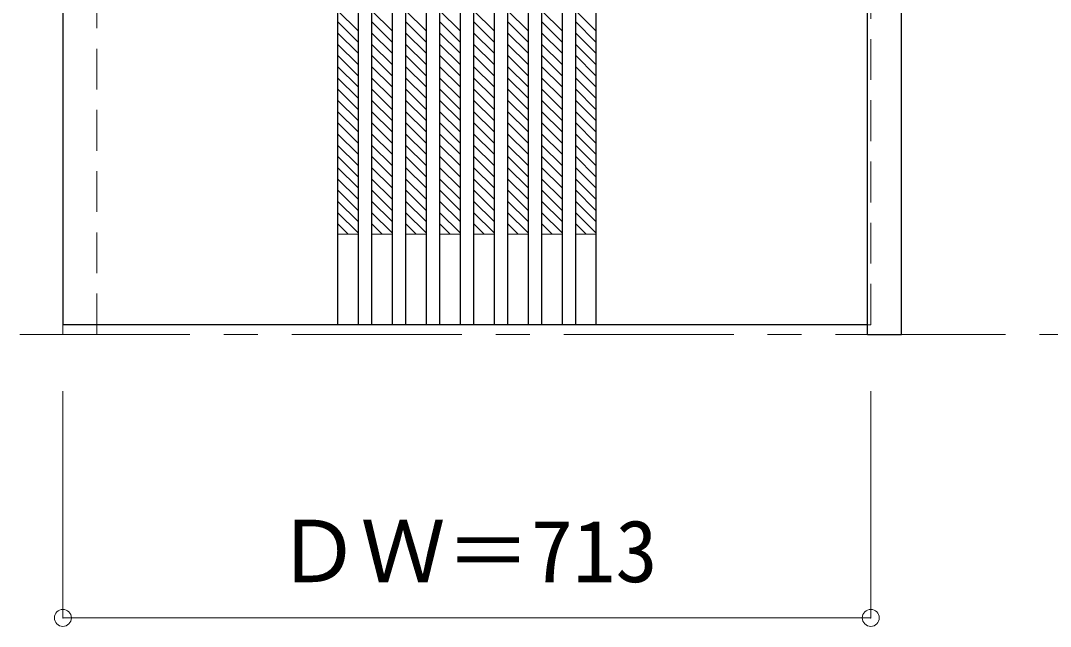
# Model space of a CAD drawing. Units: millimetres, scale not verified. Extents: x -6000 to 5700, y -4307 to 4260.
# Drawn here: x 751 to 1660, y 1160 to 1695 of the extents above; entities that cross this region are included whole.
import ezdxf
from ezdxf.enums import TextEntityAlignment as Align

# ---------------------------------------------------------------- set-up
doc = ezdxf.new("R2010")
doc.units = ezdxf.units.MM
doc.header["$LTSCALE"] = 30
doc.header["$PDMODE"] = 32
doc.header["$PDSIZE"] = 15
doc.linetypes.add('CHAIN1', pattern=[8, 5, -1, 1, -1])
doc.linetypes.add('DASHED1', pattern=[1.8, 1.2, -0.6])
for name, color, linetype, lineweight in [('0-2_扉', 4, 'DASHED1', 9), ('0-3_仕上げ', 7, 'Continuous', 18), ('0-4_枠', 3, 'Continuous', 25), ('0-B_寸法', 7, 'Continuous', 9), ('0-C_ハッチ', 4, 'DASHED1', 9)]:
    doc.layers.add(name, color=color, linetype=linetype, lineweight=lineweight)
doc.styles.add('ＭＳ ゴシック', font='')
doc.styles.get('ＭＳ ゴシック').set_extended_font_data('MS Gothic')

msp = doc.modelspace()

# ---------------------------------------------------------------- linework, layer by layer
at = {"layer": '0-2_扉', "color": 3, "linetype": 'Continuous', "lineweight": 25}
for p in [(788, 3409.5), (1498, 1426.5)]:
    msp.add_line(p, (788, 1426.5), dxfattribs=at)
at = {"layer": '0-2_扉'}
msp.add_lwpolyline([(1498, 1426.5), (1501, 1426.5), (1501, 3409.5)], dxfattribs=at)
at = {"layer": '0-3_仕上げ', "color": 3, "lineweight": 25}
for p, q in [((1030.5, 3409.5), (1030.5, 1426.5)), ((1048.5, 3409.5), (1048.5, 1426.5)), ((1060.5, 3409.5), (1060.5, 1426.5)), ((1078.5, 3409.5), (1078.5, 1426.5)), ((1090.5, 3409.5), (1090.5, 1426.5)), ((1108.5, 3409.5), (1108.5, 1426.5)), ((1120.5, 3409.5), (1120.5, 1426.5)), ((1138.5, 3409.5), (1138.5, 1426.5)), ((1150.5, 3409.5), (1150.5, 1426.5)), ((1168.5, 3409.5), (1168.5, 1426.5)), ((1180.5, 3409.5), (1180.5, 1426.5)), ((1198.5, 3409.5), (1198.5, 1426.5)), ((1210.5, 3409.5), (1210.5, 1426.5)), ((1228.5, 3409.5), (1228.5, 1426.5)), ((1240.5, 3409.5), (1240.5, 1426.5)), ((1258.5, 3409.5), (1258.5, 1426.5))]:
    msp.add_line(p, q, dxfattribs=at)
at = {"layer": '0-3_仕上げ'}
for p, q in [((1048.5, 1506.5), (1030.5, 1506.5)), ((1078.5, 1506.5), (1060.5, 1506.5)), ((1108.5, 1506.5), (1090.5, 1506.5)), ((1138.5, 1506.5), (1120.5, 1506.5)), ((1168.5, 1506.5), (1150.5, 1506.5)), ((1198.5, 1506.5), (1180.5, 1506.5)), ((1228.5, 1506.5), (1210.5, 1506.5)), ((1258.5, 1506.5), (1240.5, 1506.5))]:
    msp.add_line(p, q, dxfattribs=at)
at = {"layer": '0-4_枠'}
for p, q in [((1528, 1418), (1528, 3453)), ((1498, 1418), (1498, 3423)), ((1498, 1418), (1528, 1418))]:
    msp.add_line(p, q, dxfattribs=at)
at = {"layer": '0-4_枠', "color": 4, "linetype": 'DASHED1', "lineweight": 9}
for p, q in [((788, 1418), (788, 3423)), ((818, 1418), (818, 3423)), ((788, 1418), (818, 1418))]:
    msp.add_line(p, q, dxfattribs=at)
at = {"layer": '0-B_寸法', "linetype": 'CHAIN1', "lineweight": 18}
msp.add_line((-5490, 1418), (1678, 1418), dxfattribs=at)
at = {"layer": '0-B_寸法', "color": 4}
msp.add_line((1501, 1168), (1501, 1368), dxfattribs=at)
msp.add_lwpolyline([(1501, 1168), (788, 1168), (788, 1368)], dxfattribs=at)
at = {"layer": '0-B_寸法'}
for p in [(788, 1168), (1501, 1168)]:
    msp.add_point(p, dxfattribs=at)
at = {"layer": '0-C_ハッチ'}
for p, q in [((1048.5, 1685.79), (1030.5, 1703.79)), ((1078.5, 1685.79), (1060.5, 1703.79)), ((1108.5, 1685.79), (1090.5, 1703.79)), ((1138.5, 1685.79), (1120.5, 1703.79)), ((1168.5, 1685.79), (1150.5, 1703.79)), ((1198.5, 1685.79), (1180.5, 1703.79)), ((1228.5, 1685.79), (1210.5, 1703.79)), ((1258.5, 1685.79), (1240.5, 1703.79)), ((1048.5, 1675.89), (1030.5, 1693.89)), ((1078.5, 1675.89), (1060.5, 1693.89)), ((1108.5, 1675.89), (1090.5, 1693.89)), ((1138.5, 1675.89), (1120.5, 1693.89)), ((1168.5, 1675.89), (1150.5, 1693.89)), ((1198.5, 1675.89), (1180.5, 1693.89)), ((1228.5, 1675.89), (1210.5, 1693.89)), ((1258.5, 1675.89), (1240.5, 1693.89)), ((1048.5, 1665.99), (1030.5, 1683.99)), ((1078.5, 1665.99), (1060.5, 1683.99)), ((1108.5, 1665.99), (1090.5, 1683.99)), ((1138.5, 1665.99), (1120.5, 1683.99)), ((1168.5, 1665.99), (1150.5, 1683.99)), ((1198.5, 1665.99), (1180.5, 1683.99)), ((1228.5, 1665.99), (1210.5, 1683.99)), ((1258.5, 1665.99), (1240.5, 1683.99)), ((1048.5, 1656.09), (1030.5, 1674.09)), ((1078.5, 1656.09), (1060.5, 1674.09)), ((1108.5, 1656.09), (1090.5, 1674.09)), ((1138.5, 1656.09), (1120.5, 1674.09)), ((1168.5, 1656.09), (1150.5, 1674.09)), ((1198.5, 1656.09), (1180.5, 1674.09)), ((1228.5, 1656.09), (1210.5, 1674.09)), ((1258.5, 1656.09), (1240.5, 1674.09)), ((1048.5, 1646.19), (1030.5, 1664.19)), ((1078.5, 1646.19), (1060.5, 1664.19)), ((1108.5, 1646.19), (1090.5, 1664.19)), ((1138.5, 1646.19), (1120.5, 1664.19)), ((1168.5, 1646.19), (1150.5, 1664.19)), ((1198.5, 1646.19), (1180.5, 1664.19)), ((1228.5, 1646.19), (1210.5, 1664.19)), ((1258.5, 1646.19), (1240.5, 1664.19)), ((1048.5, 1636.29), (1030.5, 1654.29)), ((1078.5, 1636.29), (1060.5, 1654.29)), ((1108.5, 1636.29), (1090.5, 1654.29)), ((1138.5, 1636.29), (1120.5, 1654.29)), ((1168.5, 1636.29), (1150.5, 1654.29)), ((1198.5, 1636.29), (1180.5, 1654.29)), ((1228.5, 1636.29), (1210.5, 1654.29)), ((1258.5, 1636.29), (1240.5, 1654.29)), ((1048.5, 1626.39), (1030.5, 1644.39)), ((1078.5, 1626.39), (1060.5, 1644.39)), ((1108.5, 1626.39), (1090.5, 1644.39)), ((1138.5, 1626.39), (1120.5, 1644.39)), ((1168.5, 1626.39), (1150.5, 1644.39)), ((1198.5, 1626.39), (1180.5, 1644.39)), ((1228.5, 1626.39), (1210.5, 1644.39)), ((1258.5, 1626.39), (1240.5, 1644.39)), ((1048.5, 1616.49), (1030.5, 1634.49)), ((1078.5, 1616.49), (1060.5, 1634.49)), ((1108.5, 1616.49), (1090.5, 1634.49)), ((1138.5, 1616.49), (1120.5, 1634.49)), ((1168.5, 1616.49), (1150.5, 1634.49)), ((1198.5, 1616.49), (1180.5, 1634.49)), ((1228.5, 1616.49), (1210.5, 1634.49)), ((1258.5, 1616.49), (1240.5, 1634.49)), ((1048.5, 1606.59), (1030.5, 1624.59)), ((1078.5, 1606.59), (1060.5, 1624.59)), ((1108.5, 1606.59), (1090.5, 1624.59)), ((1138.5, 1606.59), (1120.5, 1624.59)), ((1168.5, 1606.59), (1150.5, 1624.59)), ((1198.5, 1606.59), (1180.5, 1624.59)), ((1228.5, 1606.59), (1210.5, 1624.59)), ((1258.5, 1606.59), (1240.5, 1624.59)), ((1048.5, 1596.69), (1030.5, 1614.69)), ((1078.5, 1596.69), (1060.5, 1614.69)), ((1108.5, 1596.69), (1090.5, 1614.69)), ((1138.5, 1596.69), (1120.5, 1614.69)), ((1168.5, 1596.69), (1150.5, 1614.69)), ((1198.5, 1596.69), (1180.5, 1614.69)), ((1228.5, 1596.69), (1210.5, 1614.69)), ((1258.5, 1596.69), (1240.5, 1614.69)), ((1048.5, 1586.79), (1030.5, 1604.79)), ((1078.5, 1586.79), (1060.5, 1604.79)), ((1108.5, 1586.79), (1090.5, 1604.79)), ((1138.5, 1586.79), (1120.5, 1604.79)), ((1168.5, 1586.79), (1150.5, 1604.79)), ((1198.5, 1586.79), (1180.5, 1604.79)), ((1228.5, 1586.79), (1210.5, 1604.79)), ((1258.5, 1586.79), (1240.5, 1604.79)), ((1048.5, 1576.9), (1030.5, 1594.9)), ((1078.5, 1576.9), (1060.5, 1594.9)), ((1108.5, 1576.9), (1090.5, 1594.9)), ((1138.5, 1576.9), (1120.5, 1594.9)), ((1168.5, 1576.9), (1150.5, 1594.9)), ((1198.5, 1576.9), (1180.5, 1594.9)), ((1228.5, 1576.9), (1210.5, 1594.9)), ((1258.5, 1576.9), (1240.5, 1594.9)), ((1048.5, 1567), (1030.5, 1585)), ((1078.5, 1567), (1060.5, 1585)), ((1108.5, 1567), (1090.5, 1585)), ((1138.5, 1567), (1120.5, 1585)), ((1168.5, 1567), (1150.5, 1585)), ((1198.5, 1567), (1180.5, 1585)), ((1228.5, 1567), (1210.5, 1585)), ((1258.5, 1567), (1240.5, 1585)), ((1048.5, 1557.1), (1030.5, 1575.1)), ((1078.5, 1557.1), (1060.5, 1575.1)), ((1108.5, 1557.1), (1090.5, 1575.1)), ((1138.5, 1557.1), (1120.5, 1575.1)), ((1168.5, 1557.1), (1150.5, 1575.1)), ((1198.5, 1557.1), (1180.5, 1575.1)), ((1228.5, 1557.1), (1210.5, 1575.1)), ((1258.5, 1557.1), (1240.5, 1575.1)), ((1048.5, 1547.2), (1030.5, 1565.2)), ((1078.5, 1547.2), (1060.5, 1565.2)), ((1108.5, 1547.2), (1090.5, 1565.2)), ((1138.5, 1547.2), (1120.5, 1565.2)), ((1168.5, 1547.2), (1150.5, 1565.2)), ((1198.5, 1547.2), (1180.5, 1565.2)), ((1228.5, 1547.2), (1210.5, 1565.2)), ((1258.5, 1547.2), (1240.5, 1565.2)), ((1048.5, 1537.3), (1030.5, 1555.3)), ((1078.5, 1537.3), (1060.5, 1555.3)), ((1108.5, 1537.3), (1090.5, 1555.3)), ((1138.5, 1537.3), (1120.5, 1555.3)), ((1168.5, 1537.3), (1150.5, 1555.3)), ((1198.5, 1537.3), (1180.5, 1555.3)), ((1228.5, 1537.3), (1210.5, 1555.3)), ((1258.5, 1537.3), (1240.5, 1555.3)), ((1048.5, 1527.4), (1030.5, 1545.4)), ((1078.5, 1527.4), (1060.5, 1545.4)), ((1108.5, 1527.4), (1090.5, 1545.4)), ((1138.5, 1527.4), (1120.5, 1545.4)), ((1168.5, 1527.4), (1150.5, 1545.4)), ((1198.5, 1527.4), (1180.5, 1545.4)), ((1228.5, 1527.4), (1210.5, 1545.4)), ((1258.5, 1527.4), (1240.5, 1545.4)), ((1048.5, 1517.5), (1030.5, 1535.5)), ((1078.5, 1517.5), (1060.5, 1535.5)), ((1108.5, 1517.5), (1090.5, 1535.5)), ((1138.5, 1517.5), (1120.5, 1535.5)), ((1168.5, 1517.5), (1150.5, 1535.5)), ((1198.5, 1517.5), (1180.5, 1535.5)), ((1228.5, 1517.5), (1210.5, 1535.5)), ((1258.5, 1517.5), (1240.5, 1535.5)), ((1048.5, 1507.6), (1030.5, 1525.6)), ((1078.5, 1507.6), (1060.5, 1525.6)), ((1108.5, 1507.6), (1090.5, 1525.6)), ((1138.5, 1507.6), (1120.5, 1525.6)), ((1168.5, 1507.6), (1150.5, 1525.6)), ((1198.5, 1507.6), (1180.5, 1525.6)), ((1228.5, 1507.6), (1210.5, 1525.6)), ((1258.5, 1507.6), (1240.5, 1525.6)), ((1039.7, 1506.5), (1030.5, 1515.7)), ((1069.7, 1506.5), (1060.5, 1515.7)), ((1099.7, 1506.5), (1090.5, 1515.7)), ((1129.7, 1506.5), (1120.5, 1515.7)), ((1159.7, 1506.5), (1150.5, 1515.7)), ((1189.7, 1506.5), (1180.5, 1515.7)), ((1219.7, 1506.5), (1210.5, 1515.7)), ((1249.7, 1506.5), (1240.5, 1515.7))]:
    msp.add_line(p, q, dxfattribs=at)

# ---------------------------------------------------------------- texts
at = {"layer": '0-B_寸法', "style": 'ＭＳ ゴシック'}
msp.add_text('ＤＷ＝713', height=54.99, dxfattribs=at).set_placement((975.75, 1183), align=Align.BOTTOM_LEFT)

doc.saveas('drawing.dxf')
